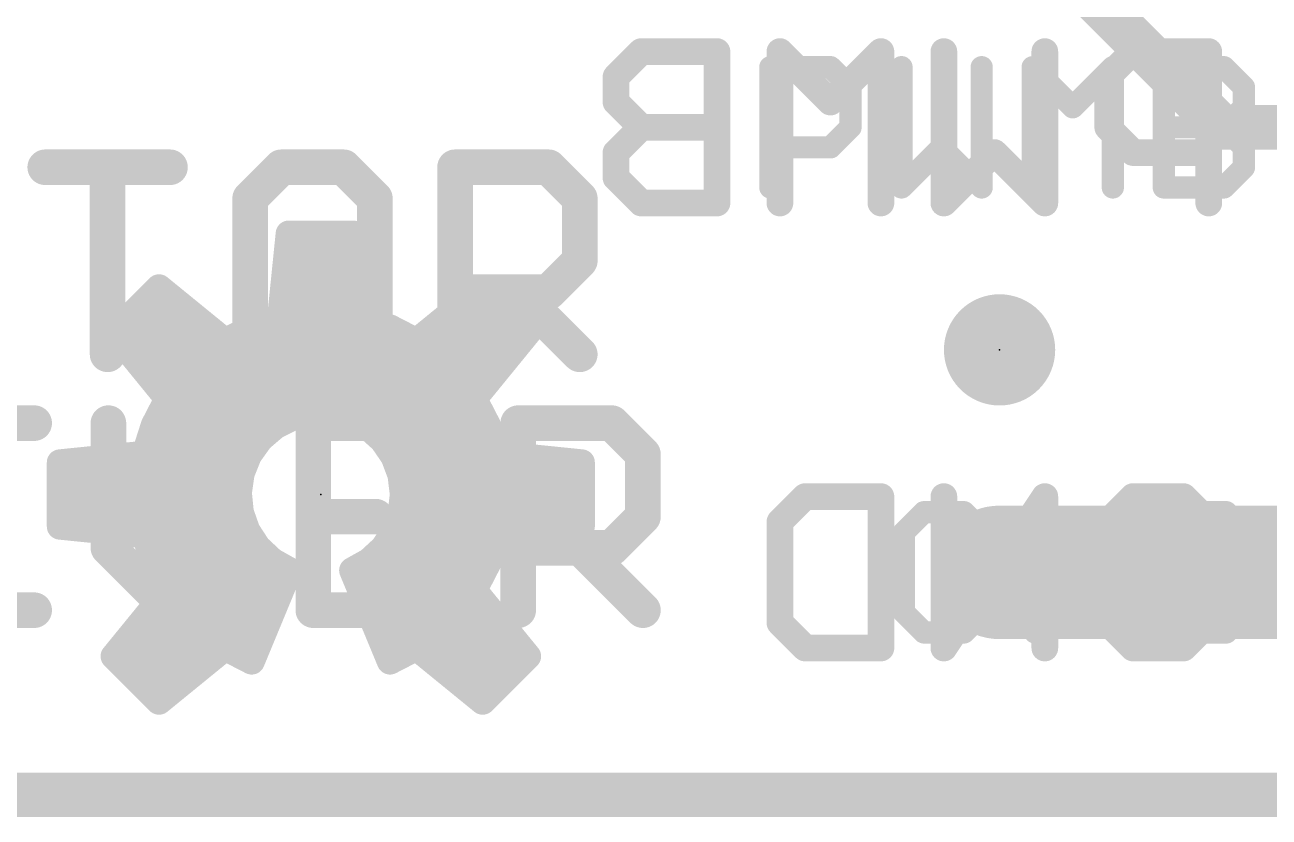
# Model space of a CAD drawing. Extents: x -39 to 68, y -16 to 20.
# Drawn here: x 9.68 to 16.78, y -0.13 to 4.4 of the extents above; entities that cross this region are included whole.
import ezdxf

# ---------------------------------------------------------------- set-up
doc = ezdxf.new("R2010")
doc.units = 0
for name, color, linetype in [('1', 12, 'CONTINUOUS'), ('16', 132, 'CONTINUOUS'), ('20', 53, 'CONTINUOUS'), ('21', 41, 'CONTINUOUS'), ('22', 40, 'CONTINUOUS'), ('23', 53, 'CONTINUOUS'), ('24', 53, 'CONTINUOUS')]:
    doc.layers.add(name, color=color, linetype=linetype)

# ---------------------------------------------------------------- blocks, each defined once
blk = doc.blocks.new('PIE')
at = {"const_width": 0.5}
blk.add_lwpolyline([(0, -0.25, 1), (0, 0.25, 1), (0, -0.25)], format="xyb", dxfattribs=at)

msp = doc.modelspace()

# ---------------------------------------------------------------- linework, layer by layer
at = {"layer": '1'}
for points, const_width in [([(15.24, 5.08), (16.51, 3.81)], 0.254), ([(16.51, 3.81), (17.78, 3.81)], 0.254), ([(17.78, 1.27), (15.24, 1.27)], 0.762), ([(0, 0), (20.32, 0)], 0.254)]:
    msp.add_lwpolyline(points, dxfattribs=dict(at, const_width=const_width))
for points, const_width in [([(16.51, 3.8735, 1), (16.51, 3.7465)], 0.127), ([(16.4651, 3.7651, 1), (16.5549, 3.8549)], 0.127), ([(15.24, 1.4605, 1), (15.24, 1.0795)], 0.381)]:
    msp.add_lwpolyline(points, format="xyb", dxfattribs=dict(at, const_width=const_width))
at = {"layer": '16'}
for points, const_width in [([(17.78, 1.27), (15.24, 1.27)], 0.762), ([(0, 0), (20.32, 0)], 0.254)]:
    msp.add_lwpolyline(points, dxfattribs=dict(at, const_width=const_width))
at = {"layer": '16', "const_width": 0.381}
msp.add_lwpolyline([(15.24, 1.4605, 1), (15.24, 1.0795)], format="xyb", dxfattribs=at)
at = {"layer": '20', "const_width": 0.2032}
msp.add_lwpolyline([(0, 0), (20.32, 0)], dxfattribs=at)
at = {"layer": '21'}
for points, const_width in [([(13.9319, 3.4671), (13.9319, 4.1535)], 0.127), ([(13.9319, 4.1535), (14.2751, 4.1535)], 0.127), ([(14.2751, 4.1535), (14.3895, 4.0391)], 0.127), ([(14.6803, 4.1535), (14.6803, 3.4671)], 0.127), ([(15.1379, 3.4671), (15.1379, 4.1535)], 0.127), ([(15.4287, 3.4671), (15.4287, 4.1535)], 0.127), ([(15.4287, 4.1535), (15.6575, 3.9247)], 0.127), ([(15.6575, 3.9247), (15.8863, 4.1535)], 0.127), ([(15.8863, 4.1535), (15.8863, 3.4671)], 0.127), ([(16.1771, 3.4671), (16.1771, 4.1535)], 0.127), ([(16.1771, 4.1535), (16.5203, 4.1535)], 0.127), ([(16.5203, 4.1535), (16.6347, 4.0391)], 0.127), ([(14.3895, 4.0391), (14.3895, 3.8103)], 0.127), ([(16.6347, 4.0391), (16.6347, 3.9247)], 0.127), ([(16.6347, 3.9247), (16.5203, 3.8103)], 0.127), ([(14.3895, 3.8103), (14.2751, 3.6959)], 0.127), ([(16.1771, 3.8103), (16.5203, 3.8103)], 0.127), ([(16.5203, 3.8103), (16.6347, 3.6959)], 0.127), ([(14.2751, 3.6959), (13.9319, 3.6959)], 0.127), ([(14.6803, 3.4671), (14.9091, 3.6959)], 0.127), ([(14.9091, 3.6959), (15.1379, 3.4671)], 0.127), ([(16.6347, 3.6959), (16.6347, 3.5815)], 0.127), ([(9.7937, 3.5823), (10.5055, 3.5823)], 0.2032), ([(10.1496, 2.5146), (10.1496, 3.5823)], 0.2032), ([(11.141, 3.5823), (10.9631, 3.4044)], 0.2032), ([(11.4969, 3.5823), (11.141, 3.5823)], 0.2032), ([(11.6749, 3.4044), (11.4969, 3.5823)], 0.2032), ([(12.1325, 2.5146), (12.1325, 3.5823)], 0.2032), ([(12.1325, 3.5823), (12.6663, 3.5823)], 0.2032), ([(12.6663, 3.5823), (12.8443, 3.4044)], 0.2032), ([(16.6347, 3.5815), (16.5203, 3.4671)], 0.127), ([(10.9631, 3.4044), (10.9631, 2.6926)], 0.2032), ([(11.6749, 2.6926), (11.6749, 3.4044)], 0.2032), ([(12.8443, 3.4044), (12.8443, 3.0485)], 0.2032), ([(16.5203, 3.4671), (16.1771, 3.4671)], 0.127), ([(12.8443, 3.0485), (12.6663, 2.8705)], 0.2032), ([(12.6663, 2.8705), (12.1325, 2.8705)], 0.2032), ([(12.4884, 2.8705), (12.8443, 2.5146)], 0.2032), ([(10.9631, 2.6926), (11.141, 2.5146)], 0.2032), ([(11.4969, 2.5146), (11.6749, 2.6926)], 0.2032), ([(11.141, 2.5146), (11.4969, 2.5146)], 0.2032), ([(9.3746, 2.1218), (9.7305, 2.1218)], 0.2032), ([(10.1542, 2.1218), (10.1542, 1.41)], 0.2032), ([(10.866, 1.41), (10.866, 2.1218)], 0.2032), ([(12.0354, 2.1218), (11.3236, 2.1218)], 0.2032), ([(11.3236, 2.1218), (11.3236, 1.0541)], 0.2032), ([(12.493, 1.0541), (12.493, 2.1218)], 0.2032), ([(12.493, 2.1218), (13.0268, 2.1218)], 0.2032), ([(13.0268, 2.1218), (13.2048, 1.9439)], 0.2032), ([(13.2048, 1.9439), (13.2048, 1.588)], 0.2032), ([(11.3236, 1.588), (11.6795, 1.588)], 0.2032), ([(13.2048, 1.588), (13.0268, 1.41)], 0.2032), ([(14.8083, 1.6135), (14.6939, 1.4991)], 0.127), ([(15.0371, 1.6135), (14.8083, 1.6135)], 0.127), ([(15.1515, 1.4991), (15.0371, 1.6135)], 0.127), ([(15.4423, 0.9271), (15.4423, 1.6135)], 0.127), ([(15.4423, 1.6135), (15.8999, 0.9271)], 0.127), ([(15.8999, 0.9271), (15.8999, 1.6135)], 0.127), ([(16.1907, 1.6135), (16.1907, 0.9271)], 0.127), ([(16.5339, 1.6135), (16.1907, 1.6135)], 0.127), ([(16.6483, 1.4991), (16.5339, 1.6135)], 0.127), ([(14.6939, 1.4991), (14.6939, 1.0415)], 0.127), ([(16.6483, 1.0415), (16.6483, 1.4991)], 0.127), ([(10.1542, 1.41), (10.5101, 1.0541)], 0.2032), ([(10.5101, 1.0541), (10.866, 1.41)], 0.2032), ([(13.0268, 1.41), (12.493, 1.41)], 0.2032), ([(12.8489, 1.41), (13.2048, 1.0541)], 0.2032), ([(15.1515, 1.2703), (14.9227, 1.2703)], 0.127), ([(15.1515, 1.0415), (15.1515, 1.2703)], 0.127), ([(9.3746, 1.0541), (9.7305, 1.0541)], 0.2032), ([(11.3236, 1.0541), (12.0354, 1.0541)], 0.2032), ([(14.6939, 1.0415), (14.8083, 0.9271)], 0.127), ([(15.0371, 0.9271), (15.1515, 1.0415)], 0.127), ([(16.5339, 0.9271), (16.6483, 1.0415)], 0.127), ([(14.8083, 0.9271), (15.0371, 0.9271)], 0.127), ([(16.1907, 0.9271), (16.5339, 0.9271)], 0.127)]:
    msp.add_lwpolyline(points, dxfattribs=dict(at, const_width=const_width))
for points, const_width in [([(13.9319, 4.1852, 1), (13.9319, 4.1217)], 0.0635), ([(13.9637, 4.1535, 1), (13.9002, 4.1535)], 0.0635), ([(14.2975, 4.1759, 1), (14.2526, 4.131)], 0.0635), ([(14.2751, 4.1217, 1), (14.2751, 4.1852)], 0.0635), ([(14.7121, 4.1535, 1), (14.6486, 4.1535)], 0.0635), ([(15.1697, 4.1535, 1), (15.1062, 4.1535)], 0.0635), ([(15.4605, 4.1535, 1), (15.397, 4.1535)], 0.0635), ([(15.4512, 4.1759, 1), (15.4063, 4.131)], 0.0635), ([(15.9181, 4.1535, 1), (15.8546, 4.1535)], 0.0635), ([(15.9088, 4.131, 1), (15.8639, 4.1759)], 0.0635), ([(16.2089, 4.1535, 1), (16.1454, 4.1535)], 0.0635), ([(16.1771, 4.1852, 1), (16.1771, 4.1217)], 0.0635), ([(16.5428, 4.1759, 1), (16.4979, 4.131)], 0.0635), ([(16.5203, 4.1217, 1), (16.5203, 4.1852)], 0.0635), ([(14.4212, 4.0391, 1), (14.3577, 4.0391)], 0.0635), ([(14.367, 4.0166, 1), (14.4119, 4.0615)], 0.0635), ([(16.6665, 4.0391, 1), (16.603, 4.0391)], 0.0635), ([(16.6123, 4.0166, 1), (16.6572, 4.0615)], 0.0635), ([(15.6351, 3.9471, 1), (15.68, 3.9022)], 0.0635), ([(15.6351, 3.9022, 1), (15.68, 3.9471)], 0.0635), ([(16.6572, 3.9022, 1), (16.6123, 3.9471)], 0.0635), ([(16.603, 3.9247, 1), (16.6665, 3.9247)], 0.0635), ([(14.3577, 3.8103, 1), (14.4212, 3.8103)], 0.0635), ([(14.4119, 3.7878, 1), (14.367, 3.8327)], 0.0635), ([(16.1771, 3.842, 1), (16.1771, 3.7785)], 0.0635), ([(16.5428, 3.8327, 1), (16.4979, 3.7878)], 0.0635), ([(16.4979, 3.8327, 1), (16.5428, 3.7878)], 0.0635), ([(16.5203, 3.7785, 1), (16.5203, 3.842)], 0.0635), ([(13.9319, 3.7276, 1), (13.9319, 3.6641)], 0.0635), ([(14.2526, 3.7183, 1), (14.2975, 3.6734)], 0.0635), ([(14.2751, 3.6641, 1), (14.2751, 3.7276)], 0.0635), ([(14.9316, 3.7183, 1), (14.8867, 3.6734)], 0.0635), ([(14.9316, 3.6734, 1), (14.8867, 3.7183)], 0.0635), ([(16.6665, 3.6959, 1), (16.603, 3.6959)], 0.0635), ([(16.6123, 3.6734, 1), (16.6572, 3.7183)], 0.0635), ([(9.7937, 3.6331, 1), (9.7937, 3.5315)], 0.1016), ([(10.2004, 3.5823, 1), (10.0988, 3.5823)], 0.1016), ([(10.5055, 3.5315, 1), (10.5055, 3.6331)], 0.1016), ([(11.141, 3.6331, 1), (11.141, 3.5315)], 0.1016), ([(11.177, 3.5464, 1), (11.1051, 3.6182)], 0.1016), ([(11.5329, 3.6182, 1), (11.461, 3.5464)], 0.1016), ([(11.4969, 3.5315, 1), (11.4969, 3.6331)], 0.1016), ([(12.1833, 3.5823, 1), (12.0817, 3.5823)], 0.1016), ([(12.1325, 3.6331, 1), (12.1325, 3.5315)], 0.1016), ([(12.7023, 3.6182, 1), (12.6304, 3.5464)], 0.1016), ([(12.6663, 3.5315, 1), (12.6663, 3.6331)], 0.1016), ([(16.6572, 3.559, 1), (16.6123, 3.6039)], 0.0635), ([(16.603, 3.5815, 1), (16.6665, 3.5815)], 0.0635), ([(11.0139, 3.4044, 1), (10.9123, 3.4044)], 0.1016), ([(10.9272, 3.4403, 1), (10.999, 3.3684)], 0.1016), ([(11.7257, 3.4044, 1), (11.6241, 3.4044)], 0.1016), ([(11.639, 3.3684, 1), (11.7108, 3.4403)], 0.1016), ([(12.8951, 3.4044, 1), (12.7935, 3.4044)], 0.1016), ([(12.8084, 3.3684, 1), (12.8802, 3.4403)], 0.1016), ([(13.9002, 3.4671, 1), (13.9637, 3.4671)], 0.0635), ([(14.6579, 3.4896, 1), (14.7028, 3.4446)], 0.0635), ([(14.6486, 3.4671, 1), (14.7121, 3.4671)], 0.0635), ([(15.1062, 3.4671, 1), (15.1697, 3.4671)], 0.0635), ([(15.1155, 3.4446, 1), (15.1604, 3.4896)], 0.0635), ([(15.397, 3.4671, 1), (15.4605, 3.4671)], 0.0635), ([(15.8546, 3.4671, 1), (15.9181, 3.4671)], 0.0635), ([(16.1771, 3.4989, 1), (16.1771, 3.4354)], 0.0635), ([(16.1454, 3.4671, 1), (16.2089, 3.4671)], 0.0635), ([(16.4979, 3.4896, 1), (16.5428, 3.4446)], 0.0635), ([(16.5203, 3.4354, 1), (16.5203, 3.4989)], 0.0635), ([(12.8802, 3.0125, 1), (12.8084, 3.0844)], 0.1016), ([(12.7935, 3.0485, 1), (12.8951, 3.0485)], 0.1016), ([(12.1325, 2.9213, 1), (12.1325, 2.8197)], 0.1016), ([(12.5243, 2.9064, 1), (12.4525, 2.8346)], 0.1016), ([(12.6304, 2.9064, 1), (12.7023, 2.8346)], 0.1016), ([(12.6663, 2.8197, 1), (12.6663, 2.9213)], 0.1016), ([(10.999, 2.7285, 1), (10.9272, 2.6566)], 0.1016), ([(11.7108, 2.6566, 1), (11.639, 2.7285)], 0.1016), ([(10.9123, 2.6926, 1), (11.0139, 2.6926)], 0.1016), ([(11.6241, 2.6926, 1), (11.7257, 2.6926)], 0.1016), ([(10.0988, 2.5146, 1), (10.2004, 2.5146)], 0.1016), ([(11.141, 2.5654, 1), (11.141, 2.4638)], 0.1016), ([(11.1051, 2.4787, 1), (11.177, 2.5505)], 0.1016), ([(11.461, 2.5505, 1), (11.5329, 2.4787)], 0.1016), ([(11.4969, 2.4638, 1), (11.4969, 2.5654)], 0.1016), ([(12.0817, 2.5146, 1), (12.1833, 2.5146)], 0.1016), ([(12.8084, 2.4787, 1), (12.8802, 2.5505)], 0.1016), ([(9.7305, 2.071, 1), (9.7305, 2.1726)], 0.1016), ([(10.205, 2.1218, 1), (10.1034, 2.1218)], 0.1016), ([(10.9168, 2.1218, 1), (10.8152, 2.1218)], 0.1016), ([(11.3236, 2.1726, 1), (11.3236, 2.071)], 0.1016), ([(11.3744, 2.1218, 1), (11.2728, 2.1218)], 0.1016), ([(12.0354, 2.071, 1), (12.0354, 2.1726)], 0.1016), ([(12.5438, 2.1218, 1), (12.4422, 2.1218)], 0.1016), ([(12.493, 2.1726, 1), (12.493, 2.071)], 0.1016), ([(13.0628, 2.1577, 1), (12.9909, 2.0859)], 0.1016), ([(13.0268, 2.071, 1), (13.0268, 2.1726)], 0.1016), ([(13.2556, 1.9439, 1), (13.154, 1.9439)], 0.1016), ([(13.1689, 1.9079, 1), (13.2407, 1.9798)], 0.1016), ([(11.3236, 1.6388, 1), (11.3236, 1.5372)], 0.1016), ([(11.6795, 1.5372, 1), (11.6795, 1.6388)], 0.1016), ([(13.154, 1.588, 1), (13.2556, 1.588)], 0.1016), ([(13.2407, 1.552, 1), (13.1689, 1.6239)], 0.1016), ([(14.8083, 1.6452, 1), (14.8083, 1.5817)], 0.0635), ([(14.8307, 1.591, 1), (14.7858, 1.6359)], 0.0635), ([(15.0595, 1.6359, 1), (15.0146, 1.591)], 0.0635), ([(15.0371, 1.5817, 1), (15.0371, 1.6452)], 0.0635), ([(15.4687, 1.6311, 1), (15.4159, 1.5959)], 0.0635), ([(15.4741, 1.6135, 1), (15.4106, 1.6135)], 0.0635), ([(15.9317, 1.6135, 1), (15.8682, 1.6135)], 0.0635), ([(16.1907, 1.6452, 1), (16.1907, 1.5817)], 0.0635), ([(16.2225, 1.6135, 1), (16.159, 1.6135)], 0.0635), ([(16.5564, 1.6359, 1), (16.5115, 1.591)], 0.0635), ([(16.5339, 1.5817, 1), (16.5339, 1.6452)], 0.0635), ([(14.7257, 1.4991, 1), (14.6622, 1.4991)], 0.0635), ([(16.6801, 1.4991, 1), (16.6166, 1.4991)], 0.0635), ([(10.1901, 1.4459, 1), (10.1183, 1.3741)], 0.1016), ([(10.9019, 1.3741, 1), (10.8301, 1.4459)], 0.1016), ([(12.493, 1.4608, 1), (12.493, 1.3592)], 0.1016), ([(12.8848, 1.4459, 1), (12.813, 1.3741)], 0.1016), ([(12.9909, 1.4459, 1), (13.0628, 1.3741)], 0.1016), ([(13.0268, 1.3592, 1), (13.0268, 1.4608)], 0.1016), ([(14.6714, 1.5215, 1), (14.7164, 1.4766)], 0.0635), ([(15.129, 1.4766, 1), (15.1739, 1.5215)], 0.0635), ([(16.6259, 1.4766, 1), (16.6708, 1.5215)], 0.0635), ([(10.1034, 1.41, 1), (10.205, 1.41)], 0.1016), ([(10.8152, 1.41, 1), (10.9168, 1.41)], 0.1016), ([(14.9227, 1.302, 1), (14.9227, 1.2385)], 0.0635), ([(15.1832, 1.2703, 1), (15.1197, 1.2703)], 0.0635), ([(15.1515, 1.2385, 1), (15.1515, 1.302)], 0.0635), ([(9.7305, 1.0033, 1), (9.7305, 1.1049)], 0.1016), ([(10.4742, 1.09, 1), (10.546, 1.0182)], 0.1016), ([(10.4742, 1.0182, 1), (10.546, 1.09)], 0.1016), ([(11.3236, 1.1049, 1), (11.3236, 1.0033)], 0.1016), ([(12.0354, 1.0033, 1), (12.0354, 1.1049)], 0.1016), ([(13.1689, 1.0182, 1), (13.2407, 1.09)], 0.1016), ([(11.2728, 1.0541, 1), (11.3744, 1.0541)], 0.1016), ([(12.4422, 1.0541, 1), (12.5438, 1.0541)], 0.1016), ([(14.7164, 1.0639, 1), (14.6714, 1.019)], 0.0635), ([(14.6622, 1.0415, 1), (14.7257, 1.0415)], 0.0635), ([(15.1197, 1.0415, 1), (15.1832, 1.0415)], 0.0635), ([(15.1739, 1.019, 1), (15.129, 1.0639)], 0.0635), ([(16.6166, 1.0415, 1), (16.6801, 1.0415)], 0.0635), ([(16.6708, 1.019, 1), (16.6259, 1.0639)], 0.0635), ([(14.8083, 0.9588, 1), (14.8083, 0.8954)], 0.0635), ([(14.7858, 0.9046, 1), (14.8307, 0.9496)], 0.0635), ([(15.0146, 0.9496, 1), (15.0595, 0.9046)], 0.0635), ([(15.0371, 0.8954, 1), (15.0371, 0.9588)], 0.0635), ([(15.4106, 0.9271, 1), (15.4741, 0.9271)], 0.0635), ([(15.8682, 0.9271, 1), (15.9317, 0.9271)], 0.0635), ([(15.8735, 0.9095, 1), (15.9263, 0.9447)], 0.0635), ([(16.1907, 0.9588, 1), (16.1907, 0.8954)], 0.0635), ([(16.159, 0.9271, 1), (16.2225, 0.9271)], 0.0635), ([(16.5115, 0.9496, 1), (16.5564, 0.9046)], 0.0635), ([(16.5339, 0.8954, 1), (16.5339, 0.9588)], 0.0635)]:
    msp.add_lwpolyline(points, format="xyb", dxfattribs=dict(at, const_width=const_width))
at = {"layer": '22'}
for points, const_width in [([(13.1951, 4.2425), (13.051, 4.0985)], 0.1524), ([(13.6272, 4.2425), (13.1951, 4.2425)], 0.1524), ([(13.6272, 3.3782), (13.6272, 4.2425)], 0.1524), ([(14.2747, 3.9544), (13.9865, 4.2425)], 0.1524), ([(13.9865, 4.2425), (13.9865, 3.3782)], 0.1524), ([(14.5628, 4.2425), (14.2747, 3.9544)], 0.1524), ([(14.5628, 3.3782), (14.5628, 4.2425)], 0.1524), ([(14.9221, 3.3782), (14.9221, 4.2425)], 0.1524), ([(15.4983, 4.2425), (15.4983, 3.3782)], 0.1524), ([(16.0016, 4.2425), (15.8576, 4.0985)], 0.1524), ([(16.4338, 4.2425), (16.0016, 4.2425)], 0.1524), ([(16.4338, 3.3782), (16.4338, 4.2425)], 0.1524), ([(13.051, 4.0985), (13.051, 3.9544)], 0.1524), ([(15.8576, 4.0985), (15.8576, 3.8104)], 0.1524), ([(13.051, 3.9544), (13.1951, 3.8104)], 0.1524), ([(13.1951, 3.8104), (13.051, 3.6663)], 0.1524), ([(13.6272, 3.8104), (13.1951, 3.8104)], 0.1524), ([(15.8576, 3.8104), (16.0016, 3.6663)], 0.1524), ([(13.051, 3.6663), (13.051, 3.5223)], 0.1524), ([(15.2102, 3.6663), (14.9221, 3.3782)], 0.1524), ([(15.4983, 3.3782), (15.2102, 3.6663)], 0.1524), ([(16.0016, 3.6663), (16.4338, 3.6663)], 0.1524), ([(13.051, 3.5223), (13.1951, 3.3782)], 0.1524), ([(13.1951, 3.3782), (13.6272, 3.3782)], 0.1524), ([(11.1345, 2.7194), (11.1837, 3.2033)], 0.15), ([(11.1837, 3.2033), (11.5493, 3.2033)], 0.15), ([(11.5493, 3.2033), (11.5985, 2.7194)], 0.15), ([(11.1783, 3.15), (11.5547, 3.15)], 0.15), ([(11.163, 3), (11.57, 3)], 0.15), ([(10.1845, 2.638), (10.443, 2.8965)], 0.15), ([(10.3965, 2.85), (10.5, 2.85)], 0.15), ([(10.443, 2.8965), (10.82, 2.5891)], 0.15), ([(11.1478, 2.85), (11.5852, 2.85)], 0.15), ([(11.913, 2.5891), (12.29, 2.8965)], 0.15), ([(12.233, 2.85), (12.3365, 2.85)], 0.15), ([(12.29, 2.8965), (12.5485, 2.638)], 0.15), ([(10.2465, 2.7), (10.684, 2.7)], 0.15), ([(10.9718, 2.6673), (11.1345, 2.7194)], 0.15), ([(11.0739, 2.7), (11.6591, 2.7)], 0.15), ([(11.5985, 2.7194), (11.7612, 2.6673)], 0.15), ([(12.049, 2.7), (12.4865, 2.7)], 0.15), ([(10.4919, 2.261), (10.1845, 2.638)], 0.15), ([(10.82, 2.5891), (10.9718, 2.6673)], 0.15), ([(11.7612, 2.6673), (11.913, 2.5891)], 0.15), ([(12.5485, 2.638), (12.2411, 2.261)], 0.15), ([(10.2563, 2.55), (12.4767, 2.55)], 0.15), ([(10.3786, 2.4), (12.3544, 2.4)], 0.15), ([(10.4137, 2.1092), (10.4919, 2.261)], 0.15), ([(10.4862, 2.25), (12.2468, 2.25)], 0.15), ([(12.2411, 2.261), (12.3193, 2.1092)], 0.15), ([(11.2063, 2.1549), (11.1062, 2.1041)], 0.15), ([(11.3155, 2.1803), (11.2063, 2.1549)], 0.15), ([(11.4277, 2.1791), (11.3155, 2.1803)], 0.15), ([(11.5364, 2.1513), (11.4277, 2.1791)], 0.15), ([(11.6354, 2.0984), (11.5364, 2.1513)], 0.15), ([(10.3616, 1.9465), (10.4137, 2.1092)], 0.15), ([(10.4108, 2.1), (11.1014, 2.1)], 0.15), ([(11.1062, 2.1041), (11.021, 2.0311)], 0.15), ([(11.6324, 2.1), (12.3222, 2.1)], 0.15), ([(11.7189, 2.0235), (11.6354, 2.0984)], 0.15), ([(12.3193, 2.1092), (12.3714, 1.9465)], 0.15), ([(11.021, 2.0311), (10.9557, 1.9399)], 0.15), ([(11.7823, 1.9309), (11.7189, 2.0235)], 0.15), ([(9.8777, 1.8973), (10.3616, 1.9465)], 0.15), ([(10.3627, 1.95), (10.9629, 1.95)], 0.15), ([(10.9557, 1.9399), (10.9138, 1.8358)], 0.15), ([(11.7692, 1.95), (12.3703, 1.95)], 0.15), ([(11.8218, 1.8259), (11.7823, 1.9309)], 0.15), ([(12.3714, 1.9465), (12.8553, 1.8973)], 0.15), ([(9.8777, 1.5317), (9.8777, 1.8973)], 0.15), ([(12.8553, 1.8973), (12.8553, 1.5317)], 0.15), ([(9.8777, 1.8), (10.9087, 1.8)], 0.15), ([(10.9138, 1.8358), (10.898, 1.7247)], 0.15), ([(11.8353, 1.7145), (11.8218, 1.8259)], 0.15), ([(11.825, 1.8), (12.8553, 1.8)], 0.15), ([(10.898, 1.7247), (10.909, 1.613)], 0.15), ([(11.8224, 1.6051), (11.8353, 1.7145)], 0.15), ([(13.9865, 1.5585), (14.1306, 1.7025)], 0.1524), ([(14.1306, 1.7025), (14.5628, 1.7025)], 0.1524), ([(14.5628, 1.7025), (14.5628, 0.8382)], 0.1524), ([(15.4983, 1.7025), (14.9221, 0.8382)], 0.1524), ([(14.9221, 0.8382), (14.9221, 1.7025)], 0.1524), ([(15.4983, 0.8382), (15.4983, 1.7025)], 0.1524), ([(15.8576, 1.5585), (16.0016, 1.7025)], 0.1524), ([(16.0016, 1.7025), (16.2897, 1.7025)], 0.1524), ([(16.2897, 1.7025), (16.4338, 1.5585)], 0.1524), ([(9.8777, 1.65), (10.9053, 1.65)], 0.15), ([(11.8277, 1.65), (12.8553, 1.65)], 0.15), ([(10.909, 1.613), (10.9462, 1.5072)], 0.15), ([(11.7842, 1.5017), (11.8224, 1.6051)], 0.15), ([(13.9865, 0.9823), (13.9865, 1.5585)], 0.1524), ([(16.4338, 1.5585), (16.4338, 0.9823)], 0.1524), ([(10.3616, 1.4825), (9.8777, 1.5317)], 0.15), ([(10.1895, 1.5), (10.9508, 1.5)], 0.15), ([(10.9462, 1.5072), (11.0075, 1.4132)], 0.15), ([(11.723, 1.41), (11.7842, 1.5017)], 0.15), ([(11.7831, 1.5), (12.5435, 1.5)], 0.15), ([(12.8553, 1.5317), (12.3714, 1.4825)], 0.15), ([(10.4137, 1.3198), (10.3616, 1.4825)], 0.15), ([(12.3714, 1.4825), (12.3193, 1.3198)], 0.15), ([(10.404, 1.35), (11.0749, 1.35)], 0.15), ([(11.0075, 1.4132), (11.0893, 1.3365)], 0.15), ([(11.6421, 1.3352), (11.723, 1.41)], 0.15), ([(11.658, 1.35), (12.329, 1.35)], 0.15), ([(10.4919, 1.168), (10.4137, 1.3198)], 0.15), ([(11.1871, 1.2814), (10.9718, 0.7617)], 0.15), ([(11.0893, 1.3365), (11.1871, 1.2814)], 0.15), ([(11.5459, 1.2814), (11.6421, 1.3352)], 0.15), ([(11.7612, 0.7617), (11.5459, 1.2814)], 0.15), ([(12.3193, 1.3198), (12.2411, 1.168)], 0.15), ([(15.8576, 0.9823), (15.8576, 1.2704)], 0.1524), ([(15.8576, 1.2704), (16.1457, 1.2704)], 0.1524), ([(10.1845, 0.791), (10.4919, 1.168)], 0.15), ([(10.4754, 1.2), (11.1534, 1.2)], 0.15), ([(11.5796, 1.2), (12.2576, 1.2)], 0.15), ([(12.2411, 1.168), (12.5485, 0.791)], 0.15), ([(10.3957, 1.05), (11.0912, 1.05)], 0.15), ([(11.6418, 1.05), (12.3373, 1.05)], 0.15), ([(14.1306, 0.8382), (13.9865, 0.9823)], 0.1524), ([(16.0016, 0.8382), (15.8576, 0.9823)], 0.1524), ([(16.4338, 0.9823), (16.2897, 0.8382)], 0.1524), ([(10.2734, 0.9), (11.0291, 0.9)], 0.15), ([(11.7039, 0.9), (12.4596, 0.9)], 0.15), ([(10.443, 0.5325), (10.1845, 0.791)], 0.15), ([(10.82, 0.8399), (10.443, 0.5325)], 0.15), ([(10.9718, 0.7617), (10.82, 0.8399)], 0.15), ([(11.913, 0.8399), (11.7612, 0.7617)], 0.15), ([(12.29, 0.5325), (11.913, 0.8399)], 0.15), ([(12.5485, 0.791), (12.29, 0.5325)], 0.15), ([(14.5628, 0.8382), (14.1306, 0.8382)], 0.1524), ([(16.2897, 0.8382), (16.0016, 0.8382)], 0.1524), ([(10.2255, 0.75), (10.7097, 0.75)], 0.15), ([(12.0233, 0.75), (12.5075, 0.75)], 0.15), ([(10.3755, 0.6), (10.5258, 0.6)], 0.15), ([(12.2072, 0.6), (12.3575, 0.6)], 0.15)]:
    msp.add_lwpolyline(points, dxfattribs=dict(at, const_width=const_width))
for points, const_width in [([(13.1951, 4.2806, 1), (13.1951, 4.2044)], 0.0762), ([(13.222, 4.2156, 1), (13.1681, 4.2695)], 0.0762), ([(13.6653, 4.2425, 1), (13.5891, 4.2425)], 0.0762), ([(13.6272, 4.2044, 1), (13.6272, 4.2806)], 0.0762), ([(14.0135, 4.2695, 1), (13.9596, 4.2156)], 0.0762), ([(14.0246, 4.2425, 1), (13.9484, 4.2425)], 0.0762), ([(14.6009, 4.2425, 1), (14.5247, 4.2425)], 0.0762), ([(14.5897, 4.2156, 1), (14.5358, 4.2695)], 0.0762), ([(14.9602, 4.2425, 1), (14.884, 4.2425)], 0.0762), ([(15.5364, 4.2425, 1), (15.4602, 4.2425)], 0.0762), ([(16.0016, 4.2806, 1), (16.0016, 4.2044)], 0.0762), ([(16.0286, 4.2156, 1), (15.9747, 4.2695)], 0.0762), ([(16.4719, 4.2425, 1), (16.3957, 4.2425)], 0.0762), ([(16.4338, 4.2044, 1), (16.4338, 4.2806)], 0.0762), ([(13.0891, 4.0985, 1), (13.0129, 4.0985)], 0.0762), ([(13.0241, 4.1254, 1), (13.078, 4.0715)], 0.0762), ([(15.8306, 4.1254, 1), (15.8845, 4.0715)], 0.0762), ([(15.8957, 4.0985, 1), (15.8195, 4.0985)], 0.0762), ([(13.078, 3.9814, 1), (13.0241, 3.9275)], 0.0762), ([(13.0129, 3.9544, 1), (13.0891, 3.9544)], 0.0762), ([(14.2477, 3.9814, 1), (14.3016, 3.9275)], 0.0762), ([(14.2477, 3.9275, 1), (14.3016, 3.9814)], 0.0762), ([(13.1951, 3.8485, 1), (13.1951, 3.7723)], 0.0762), ([(13.222, 3.7834, 1), (13.1681, 3.8373)], 0.0762), ([(13.1681, 3.7834, 1), (13.222, 3.8373)], 0.0762), ([(13.6272, 3.7723, 1), (13.6272, 3.8485)], 0.0762), ([(15.8845, 3.8373, 1), (15.8306, 3.7834)], 0.0762), ([(15.8195, 3.8104, 1), (15.8957, 3.8104)], 0.0762), ([(13.0891, 3.6663, 1), (13.0129, 3.6663)], 0.0762), ([(13.0241, 3.6933, 1), (13.078, 3.6394)], 0.0762), ([(15.2371, 3.6933, 1), (15.1832, 3.6394)], 0.0762), ([(15.2371, 3.6394, 1), (15.1832, 3.6933)], 0.0762), ([(16.0016, 3.7044, 1), (16.0016, 3.6282)], 0.0762), ([(15.9747, 3.6394, 1), (16.0286, 3.6933)], 0.0762), ([(16.4338, 3.6282, 1), (16.4338, 3.7044)], 0.0762), ([(13.078, 3.5492, 1), (13.0241, 3.4953)], 0.0762), ([(13.0129, 3.5223, 1), (13.0891, 3.5223)], 0.0762), ([(13.1951, 3.4163, 1), (13.1951, 3.3401)], 0.0762), ([(13.1681, 3.3513, 1), (13.222, 3.4051)], 0.0762), ([(13.5891, 3.3782, 1), (13.6653, 3.3782)], 0.0762), ([(13.6272, 3.3401, 1), (13.6272, 3.4163)], 0.0762), ([(13.9484, 3.3782, 1), (14.0246, 3.3782)], 0.0762), ([(14.5247, 3.3782, 1), (14.6009, 3.3782)], 0.0762), ([(14.8951, 3.4051, 1), (14.949, 3.3513)], 0.0762), ([(14.884, 3.3782, 1), (14.9602, 3.3782)], 0.0762), ([(15.4602, 3.3782, 1), (15.5364, 3.3782)], 0.0762), ([(15.4713, 3.3513, 1), (15.5252, 3.4051)], 0.0762), ([(16.3957, 3.3782, 1), (16.4719, 3.3782)], 0.0762), ([(11.1837, 3.2408, 1), (11.1837, 3.1658)], 0.075), ([(11.221, 3.1995, 1), (11.1464, 3.2071)], 0.075), ([(11.5866, 3.2071, 1), (11.512, 3.1995)], 0.075), ([(11.5493, 3.1658, 1), (11.5493, 3.2408)], 0.075), ([(11.1783, 3.1875, 1), (11.1783, 3.1125)], 0.075), ([(11.5547, 3.1125, 1), (11.5547, 3.1875)], 0.075), ([(11.163, 3.0375, 1), (11.163, 2.9625)], 0.075), ([(11.57, 2.9625, 1), (11.57, 3.0375)], 0.075), ([(10.3965, 2.8875, 1), (10.3965, 2.8125)], 0.075), ([(10.4667, 2.9256, 1), (10.4193, 2.8674)], 0.075), ([(10.4695, 2.87, 1), (10.4165, 2.923)], 0.075), ([(10.5, 2.8125, 1), (10.5, 2.8875)], 0.075), ([(11.1478, 2.8875, 1), (11.1478, 2.8125)], 0.075), ([(11.5852, 2.8125, 1), (11.5852, 2.8875)], 0.075), ([(12.233, 2.8875, 1), (12.233, 2.8125)], 0.075), ([(12.3165, 2.923, 1), (12.2635, 2.87)], 0.075), ([(12.3137, 2.8674, 1), (12.2663, 2.9256)], 0.075), ([(12.3365, 2.8125, 1), (12.3365, 2.8875)], 0.075), ([(10.2465, 2.7375, 1), (10.2465, 2.6625)], 0.075), ([(10.684, 2.6625, 1), (10.684, 2.7375)], 0.075), ([(11.0739, 2.7375, 1), (11.0739, 2.6625)], 0.075), ([(11.1459, 2.6837, 1), (11.1231, 2.7551)], 0.075), ([(11.6099, 2.7551, 1), (11.5871, 2.6837)], 0.075), ([(11.6591, 2.6625, 1), (11.6591, 2.7375)], 0.075), ([(12.049, 2.7375, 1), (12.049, 2.6625)], 0.075), ([(12.4865, 2.6625, 1), (12.4865, 2.7375)], 0.075), ([(10.2136, 2.6617, 1), (10.1554, 2.6143)], 0.075), ([(10.158, 2.6645, 1), (10.211, 2.6115)], 0.075), ([(10.9604, 2.703, 1), (10.9833, 2.6316)], 0.075), ([(10.989, 2.634, 1), (10.9547, 2.7007)], 0.075), ([(11.0972, 2.7232, 1), (11.1718, 2.7156)], 0.075), ([(11.5612, 2.7156, 1), (11.6358, 2.7232)], 0.075), ([(11.7783, 2.7007, 1), (11.744, 2.634)], 0.075), ([(11.7497, 2.6316, 1), (11.7726, 2.703)], 0.075), ([(12.5776, 2.6143, 1), (12.5194, 2.6617)], 0.075), ([(12.522, 2.6115, 1), (12.575, 2.6645)], 0.075), ([(10.8028, 2.6224, 1), (10.8372, 2.5558)], 0.075), ([(10.7963, 2.56, 1), (10.8437, 2.6182)], 0.075), ([(11.8893, 2.6182, 1), (11.9367, 2.56)], 0.075), ([(11.8958, 2.5558, 1), (11.9302, 2.6224)], 0.075), ([(10.2563, 2.5875, 1), (10.2563, 2.5125)], 0.075), ([(12.4767, 2.5125, 1), (12.4767, 2.5875)], 0.075), ([(10.3786, 2.4375, 1), (10.3786, 2.3625)], 0.075), ([(12.3544, 2.3625, 1), (12.3544, 2.4375)], 0.075), ([(10.4862, 2.2875, 1), (10.4862, 2.2125)], 0.075), ([(10.5252, 2.2438, 1), (10.4586, 2.2782)], 0.075), ([(10.4628, 2.2373, 1), (10.521, 2.2847)], 0.075), ([(12.2744, 2.2782, 1), (12.2078, 2.2438)], 0.075), ([(12.212, 2.2847, 1), (12.2702, 2.2373)], 0.075), ([(12.2468, 2.2125, 1), (12.2468, 2.2875)], 0.075), ([(11.1977, 2.1914, 1), (11.2148, 2.1183)], 0.075), ([(11.2232, 2.1214, 1), (11.1893, 2.1883)], 0.075), ([(11.3159, 2.2178, 1), (11.3151, 2.1428)], 0.075), ([(11.324, 2.1438, 1), (11.307, 2.2169)], 0.075), ([(11.437, 2.2154, 1), (11.4184, 2.1428)], 0.075), ([(11.4273, 2.1416, 1), (11.4281, 2.2166)], 0.075), ([(11.5541, 2.1843, 1), (11.5187, 2.1182)], 0.075), ([(11.5271, 2.1149, 1), (11.5457, 2.1876)], 0.075), ([(10.4108, 2.1375, 1), (10.4108, 2.0625)], 0.075), ([(10.3803, 2.1263, 1), (10.447, 2.092)], 0.075), ([(10.4494, 2.0977, 1), (10.378, 2.1206)], 0.075), ([(11.0892, 2.1376, 1), (11.1231, 2.0707)], 0.075), ([(11.1306, 2.0757, 1), (11.0818, 2.1326)], 0.075), ([(11.1014, 2.0625, 1), (11.1014, 2.1375)], 0.075), ([(11.6324, 2.1375, 1), (11.6324, 2.0625)], 0.075), ([(11.6604, 2.1263, 1), (11.6104, 2.0705)], 0.075), ([(11.6177, 2.0653, 1), (11.6531, 2.1315)], 0.075), ([(12.355, 2.1206, 1), (12.2836, 2.0977)], 0.075), ([(12.286, 2.092, 1), (12.3527, 2.1263)], 0.075), ([(12.3222, 2.0625, 1), (12.3222, 2.1375)], 0.075), ([(10.9966, 2.0595, 1), (11.0454, 2.0026)], 0.075), ([(11.0515, 2.0092, 1), (10.9905, 2.0529)], 0.075), ([(11.7499, 2.0447, 1), (11.688, 2.0023)], 0.075), ([(11.6939, 1.9956, 1), (11.744, 2.0514)], 0.075), ([(10.3259, 1.9579, 1), (10.3973, 1.9351)], 0.075), ([(10.3627, 1.9875, 1), (10.3627, 1.9125)], 0.075), ([(10.3654, 1.9092, 1), (10.3578, 1.9838)], 0.075), ([(10.9252, 1.9617, 1), (10.9861, 1.918)], 0.075), ([(10.9904, 1.9259, 1), (10.9209, 1.9539)], 0.075), ([(10.9629, 1.9125, 1), (10.9629, 1.9875)], 0.075), ([(11.7692, 1.9875, 1), (11.7692, 1.9125)], 0.075), ([(11.8174, 1.9441, 1), (11.7472, 1.9177)], 0.075), ([(11.7514, 1.9097, 1), (11.8133, 1.9521)], 0.075), ([(12.3752, 1.9838, 1), (12.3676, 1.9092)], 0.075), ([(12.3357, 1.9351, 1), (12.4071, 1.9579)], 0.075), ([(12.3703, 1.9125, 1), (12.3703, 1.9875)], 0.075), ([(9.9152, 1.8973, 1), (9.8402, 1.8973)], 0.075), ([(9.8739, 1.9346, 1), (9.8815, 1.86)], 0.075), ([(12.8928, 1.8973, 1), (12.8178, 1.8973)], 0.075), ([(12.8515, 1.86, 1), (12.8591, 1.9346)], 0.075), ([(9.8777, 1.8375, 1), (9.8777, 1.7625)], 0.075), ([(10.879, 1.8497, 1), (10.9486, 1.8218)], 0.075), ([(10.951, 1.8305, 1), (10.8767, 1.8411)], 0.075), ([(10.9087, 1.7625, 1), (10.9087, 1.8375)], 0.075), ([(11.8591, 1.8304, 1), (11.7846, 1.8214)], 0.075), ([(11.7868, 1.8127, 1), (11.8569, 1.8391)], 0.075), ([(11.825, 1.8375, 1), (11.825, 1.7625)], 0.075), ([(12.8553, 1.7625, 1), (12.8553, 1.8375)], 0.075), ([(10.9353, 1.7283, 1), (10.8606, 1.721)], 0.075), ([(11.8725, 1.7101, 1), (11.7981, 1.7189)], 0.075), ([(14.1306, 1.7406, 1), (14.1306, 1.6644)], 0.0762), ([(14.1575, 1.6756, 1), (14.1037, 1.7295)], 0.0762), ([(14.6009, 1.7025, 1), (14.5247, 1.7025)], 0.0762), ([(14.5628, 1.6644, 1), (14.5628, 1.7406)], 0.0762), ([(14.9602, 1.7025, 1), (14.884, 1.7025)], 0.0762), ([(15.5364, 1.7025, 1), (15.4602, 1.7025)], 0.0762), ([(15.53, 1.6814, 1), (15.4666, 1.7237)], 0.0762), ([(16.0016, 1.7406, 1), (16.0016, 1.6644)], 0.0762), ([(16.0286, 1.6756, 1), (15.9747, 1.7295)], 0.0762), ([(16.3167, 1.7295, 1), (16.2628, 1.6756)], 0.0762), ([(16.2897, 1.6644, 1), (16.2897, 1.7406)], 0.0762), ([(9.8777, 1.6875, 1), (9.8777, 1.6125)], 0.075), ([(10.8608, 1.73, 1), (10.9351, 1.7194)], 0.075), ([(10.9053, 1.6125, 1), (10.9053, 1.6875)], 0.075), ([(11.8277, 1.6875, 1), (11.8277, 1.6125)], 0.075), ([(11.7981, 1.71, 1), (11.8725, 1.719)], 0.075), ([(12.8553, 1.6125, 1), (12.8553, 1.6875)], 0.075), ([(10.9443, 1.6255, 1), (10.8736, 1.6006)], 0.075), ([(10.8716, 1.6093, 1), (10.9463, 1.6167)], 0.075), ([(11.7851, 1.6095, 1), (11.8596, 1.6007)], 0.075), ([(11.8575, 1.5921, 1), (11.7872, 1.618)], 0.075), ([(14.0246, 1.5585, 1), (13.9484, 1.5585)], 0.0762), ([(16.4719, 1.5585, 1), (16.3957, 1.5585)], 0.0762), ([(9.8815, 1.569, 1), (9.8739, 1.4944)], 0.075), ([(9.8402, 1.5317, 1), (9.9152, 1.5317)], 0.075), ([(10.1895, 1.5375, 1), (10.1895, 1.4625)], 0.075), ([(10.9776, 1.5276, 1), (10.9147, 1.4867)], 0.075), ([(10.9508, 1.4625, 1), (10.9508, 1.5375)], 0.075), ([(11.7831, 1.5375, 1), (11.7831, 1.4625)], 0.075), ([(11.8154, 1.4808, 1), (11.753, 1.5225)], 0.075), ([(12.5435, 1.4625, 1), (12.5435, 1.5375)], 0.075), ([(12.8178, 1.5317, 1), (12.8928, 1.5317)], 0.075), ([(12.8591, 1.4944, 1), (12.8515, 1.569)], 0.075), ([(13.9596, 1.5854, 1), (14.0135, 1.5315)], 0.0762), ([(15.8306, 1.5854, 1), (15.8845, 1.5315)], 0.0762), ([(16.4069, 1.5315, 1), (16.4607, 1.5854)], 0.0762), ([(10.3973, 1.4939, 1), (10.3259, 1.4711)], 0.075), ([(10.3578, 1.4452, 1), (10.3654, 1.5198)], 0.075), ([(10.9108, 1.4947, 1), (10.9815, 1.5196)], 0.075), ([(11.749, 1.5146, 1), (11.8194, 1.4887)], 0.075), ([(12.3676, 1.5198, 1), (12.3752, 1.4452)], 0.075), ([(12.4071, 1.4711, 1), (12.3357, 1.4939)], 0.075), ([(10.404, 1.3875, 1), (10.404, 1.3125)], 0.075), ([(11.0331, 1.4405, 1), (10.9818, 1.3858)], 0.075), ([(10.976, 1.3927, 1), (11.0389, 1.4337)], 0.075), ([(11.0749, 1.3125, 1), (11.0749, 1.3875)], 0.075), ([(11.658, 1.3875, 1), (11.658, 1.3125)], 0.075), ([(11.6918, 1.4309, 1), (11.7542, 1.3892)], 0.075), ([(11.7484, 1.3825, 1), (11.6975, 1.4376)], 0.075), ([(12.329, 1.3125, 1), (12.329, 1.3875)], 0.075), ([(10.447, 1.337, 1), (10.3803, 1.3027)], 0.075), ([(10.378, 1.3084, 1), (10.4494, 1.3313)], 0.075), ([(11.1077, 1.3691, 1), (11.0709, 1.3038)], 0.075), ([(11.0637, 1.3091, 1), (11.115, 1.3638)], 0.075), ([(11.2217, 1.267, 1), (11.1525, 1.2958)], 0.075), ([(11.1687, 1.2487, 1), (11.2055, 1.3141)], 0.075), ([(11.5805, 1.2958, 1), (11.5113, 1.267)], 0.075), ([(11.5276, 1.3141, 1), (11.5642, 1.2487)], 0.075), ([(11.6166, 1.3628, 1), (11.6675, 1.3077)], 0.075), ([(11.6604, 1.3025, 1), (11.6237, 1.368)], 0.075), ([(12.2836, 1.3313, 1), (12.355, 1.3084)], 0.075), ([(12.3527, 1.3027, 1), (12.286, 1.337)], 0.075), ([(15.8957, 1.2704, 1), (15.8195, 1.2704)], 0.0762), ([(15.8576, 1.3085, 1), (15.8576, 1.2323)], 0.0762), ([(16.1457, 1.2323, 1), (16.1457, 1.3085)], 0.0762), ([(10.4754, 1.2375, 1), (10.4754, 1.1625)], 0.075), ([(10.4586, 1.1508, 1), (10.5252, 1.1852)], 0.075), ([(10.521, 1.1443, 1), (10.4628, 1.1917)], 0.075), ([(11.1534, 1.1625, 1), (11.1534, 1.2375)], 0.075), ([(11.5796, 1.2375, 1), (11.5796, 1.1625)], 0.075), ([(12.2702, 1.1917, 1), (12.212, 1.1443)], 0.075), ([(12.2078, 1.1852, 1), (12.2744, 1.1508)], 0.075), ([(12.2576, 1.1625, 1), (12.2576, 1.2375)], 0.075), ([(10.3957, 1.0875, 1), (10.3957, 1.0125)], 0.075), ([(11.0912, 1.0125, 1), (11.0912, 1.0875)], 0.075), ([(11.6418, 1.0875, 1), (11.6418, 1.0125)], 0.075), ([(12.3373, 1.0125, 1), (12.3373, 1.0875)], 0.075), ([(14.0135, 1.0092, 1), (13.9596, 0.9553)], 0.0762), ([(13.9484, 0.9823, 1), (14.0246, 0.9823)], 0.0762), ([(15.8845, 1.0092, 1), (15.8306, 0.9553)], 0.0762), ([(15.8195, 0.9823, 1), (15.8957, 0.9823)], 0.0762), ([(16.3957, 0.9823, 1), (16.4719, 0.9823)], 0.0762), ([(16.4607, 0.9553, 1), (16.4069, 1.0092)], 0.0762), ([(10.2734, 0.9375, 1), (10.2734, 0.8625)], 0.075), ([(11.0291, 0.8625, 1), (11.0291, 0.9375)], 0.075), ([(11.7039, 0.9375, 1), (11.7039, 0.8625)], 0.075), ([(12.4596, 0.8625, 1), (12.4596, 0.9375)], 0.075), ([(10.211, 0.8175, 1), (10.158, 0.7645)], 0.075), ([(10.1554, 0.8147, 1), (10.2136, 0.7673)], 0.075), ([(10.8372, 0.8732, 1), (10.8028, 0.8066)], 0.075), ([(10.8437, 0.8108, 1), (10.7963, 0.869)], 0.075), ([(11.9367, 0.869, 1), (11.8893, 0.8108)], 0.075), ([(11.9302, 0.8066, 1), (11.8958, 0.8732)], 0.075), ([(12.5194, 0.7673, 1), (12.5776, 0.8147)], 0.075), ([(12.575, 0.7645, 1), (12.522, 0.8175)], 0.075), ([(14.1306, 0.8763, 1), (14.1306, 0.8001)], 0.0762), ([(14.1037, 0.8113, 1), (14.1575, 0.8651)], 0.0762), ([(14.5247, 0.8382, 1), (14.6009, 0.8382)], 0.0762), ([(14.5628, 0.8001, 1), (14.5628, 0.8763)], 0.0762), ([(14.8904, 0.8593, 1), (14.9538, 0.8171)], 0.0762), ([(14.884, 0.8382, 1), (14.9602, 0.8382)], 0.0762), ([(15.4602, 0.8382, 1), (15.5364, 0.8382)], 0.0762), ([(16.0016, 0.8763, 1), (16.0016, 0.8001)], 0.0762), ([(15.9747, 0.8113, 1), (16.0286, 0.8651)], 0.0762), ([(16.2628, 0.8651, 1), (16.3167, 0.8113)], 0.0762), ([(16.2897, 0.8001, 1), (16.2897, 0.8763)], 0.0762), ([(10.2255, 0.7875, 1), (10.2255, 0.7125)], 0.075), ([(10.7097, 0.7125, 1), (10.7097, 0.7875)], 0.075), ([(10.9372, 0.7761, 1), (11.0064, 0.7473)], 0.075), ([(10.9546, 0.7284, 1), (10.989, 0.795)], 0.075), ([(11.744, 0.795, 1), (11.7784, 0.7284)], 0.075), ([(11.7266, 0.7473, 1), (11.7958, 0.7761)], 0.075), ([(12.0233, 0.7875, 1), (12.0233, 0.7125)], 0.075), ([(12.5075, 0.7125, 1), (12.5075, 0.7875)], 0.075), ([(10.3755, 0.6375, 1), (10.3755, 0.5625)], 0.075), ([(10.5258, 0.5625, 1), (10.5258, 0.6375)], 0.075), ([(12.2072, 0.6375, 1), (12.2072, 0.5625)], 0.075), ([(12.3575, 0.5625, 1), (12.3575, 0.6375)], 0.075), ([(10.4193, 0.5616, 1), (10.4667, 0.5034)], 0.075), ([(10.4165, 0.506, 1), (10.4695, 0.559)], 0.075), ([(12.2635, 0.559, 1), (12.3165, 0.506)], 0.075), ([(12.2663, 0.5034, 1), (12.3137, 0.5616)], 0.075)]:
    msp.add_lwpolyline(points, format="xyb", dxfattribs=dict(at, const_width=const_width))
at = {"layer": '23'}
msp.add_point((15.24, 2.54), dxfattribs=at)
at = {"layer": '24'}
for p in [(15.24, 2.54), (11.3665, 1.7145)]:
    msp.add_point(p, dxfattribs=at)

# ---------------------------------------------------------------- block references
at = {"layer": '1', "xscale": 0.635, "yscale": 0.635}
msp.add_blockref('PIE', (15.24, 2.54), dxfattribs=at)
at = {"layer": '16', "xscale": 0.635, "yscale": 0.635}
msp.add_blockref('PIE', (15.24, 2.54), dxfattribs=at)

doc.saveas('drawing.dxf')
